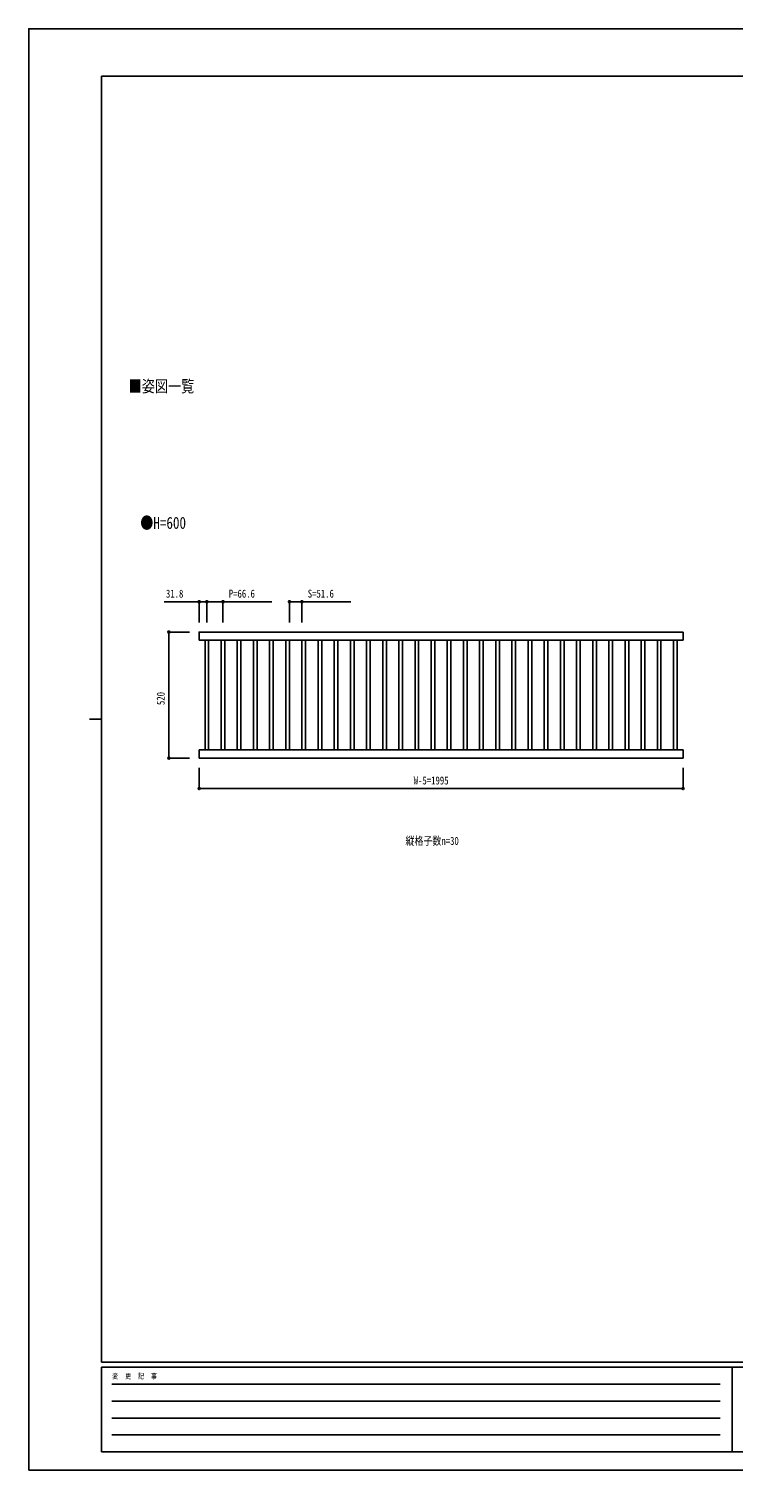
# Model space of a CAD drawing. Units: millimetres, scale not verified. Extents: x -4205 to 4205, y -2970 to 2970.
# Drawn here: x -4205 to -1301, y -2970 to 2970 of the extents above; entities that cross this region are included whole.
import ezdxf
from ezdxf.enums import TextEntityAlignment as Align

# ---------------------------------------------------------------- set-up
doc = ezdxf.new("R2010")
doc.units = ezdxf.units.MM
doc.header["$LTSCALE"] = 12
for name, color, linetype in [('0-1_USER1', 3, 'Continuous'), ('0-2_YKK_A1', 4, 'Continuous'), ('0-3_YKK_D', 6, 'Continuous'), ('0-4_YKK_ZWAK', 7, 'Continuous')]:
    doc.layers.add(name, color=color, linetype=linetype)
doc.styles.add('ＭＳ ゴシック', font='')
doc.styles.get('ＭＳ ゴシック').set_extended_font_data('MS Gothic')

msp = doc.modelspace()

# ---------------------------------------------------------------- linework, layer by layer
at = {"layer": '0-2_YKK_A1'}
for p, q in [((-1507.98, 450), (-1507.98, 484)), ((-3502.98, 450), (-1507.98, 450)), ((-3478.68, 450), (-3478.68, -2)), ((-3478.68, 450), (-3463.68, 450)), ((-3463.68, 450), (-3463.68, -2)), ((-3412.08, 450), (-3412.08, -2)), ((-3412.08, 450), (-3397.08, 450)), ((-3397.08, 450), (-3397.08, -2)), ((-3345.48, 450), (-3345.48, -2)), ((-3345.48, 450), (-3330.48, 450)), ((-3330.48, 450), (-3330.48, -2)), ((-3278.88, 450), (-3278.88, -2)), ((-3278.88, 450), (-3263.88, 450)), ((-3263.88, 450), (-3263.88, -2)), ((-3212.28, 450), (-3212.28, -2)), ((-3212.28, 450), (-3197.28, 450)), ((-3197.28, 450), (-3197.28, -2)), ((-3145.68, 450), (-3145.68, -2)), ((-3145.68, 450), (-3130.68, 450)), ((-3130.68, 450), (-3130.68, -2)), ((-3079.08, 450), (-3079.08, -2)), ((-3079.08, 450), (-3064.08, 450)), ((-3064.08, 450), (-3064.08, -2)), ((-3012.48, 450), (-3012.48, -2)), ((-3012.48, 450), (-2997.48, 450)), ((-2997.48, 450), (-2997.48, -2)), ((-2945.88, 450), (-2945.88, -2)), ((-2945.88, 450), (-2930.88, 450)), ((-2930.88, 450), (-2930.88, -2)), ((-2879.28, 450), (-2879.28, -2)), ((-2879.28, 450), (-2864.28, 450)), ((-2864.28, 450), (-2864.28, -2)), ((-2812.68, 450), (-2812.68, -2)), ((-2812.68, 450), (-2797.68, 450)), ((-2797.68, 450), (-2797.68, -2)), ((-2746.08, 450), (-2746.08, -2)), ((-2746.08, 450), (-2731.08, 450)), ((-2731.08, 450), (-2731.08, -2)), ((-2679.48, 450), (-2679.48, -2)), ((-2679.48, 450), (-2664.48, 450)), ((-2664.48, 450), (-2664.48, -2)), ((-2612.88, 450), (-2612.88, -2)), ((-2612.88, 450), (-2597.88, 450)), ((-2597.88, 450), (-2597.88, -2)), ((-2546.28, 450), (-2546.28, -2)), ((-2546.28, 450), (-2531.28, 450)), ((-2531.28, 450), (-2531.28, -2)), ((-2479.68, 450), (-2479.68, -2)), ((-2479.68, 450), (-2464.68, 450)), ((-2464.68, 450), (-2464.68, -2)), ((-2413.08, 450), (-2413.08, -2)), ((-2413.08, 450), (-2398.08, 450)), ((-2398.08, 450), (-2398.08, -2)), ((-2346.48, 450), (-2346.48, -2)), ((-2346.48, 450), (-2331.48, 450)), ((-2331.48, 450), (-2331.48, -2)), ((-2279.88, 450), (-2279.88, -2)), ((-2279.88, 450), (-2264.88, 450)), ((-2264.88, 450), (-2264.88, -2)), ((-2213.28, 450), (-2213.28, -2)), ((-2213.28, 450), (-2198.28, 450)), ((-2198.28, 450), (-2198.28, -2)), ((-2146.68, 450), (-2146.68, -2)), ((-2146.68, 450), (-2131.68, 450)), ((-2131.68, 450), (-2131.68, -2)), ((-2080.08, 450), (-2080.08, -2)), ((-2080.08, 450), (-2065.08, 450)), ((-2065.08, 450), (-2065.08, -2)), ((-2013.48, 450), (-2013.48, -2)), ((-2013.48, 450), (-1998.48, 450)), ((-1998.48, 450), (-1998.48, -2)), ((-1946.88, 450), (-1946.88, -2)), ((-1946.88, 450), (-1931.88, 450)), ((-1931.88, 450), (-1931.88, -2)), ((-1880.28, 450), (-1880.28, -2)), ((-1880.28, 450), (-1865.28, 450)), ((-1865.28, 450), (-1865.28, -2)), ((-1813.68, 450), (-1813.68, -2)), ((-1813.68, 450), (-1798.68, 450)), ((-1798.68, 450), (-1798.68, -2)), ((-1747.08, 450), (-1747.08, -2)), ((-1747.08, 450), (-1732.08, 450)), ((-1732.08, 450), (-1732.08, -2)), ((-1680.48, 450), (-1680.48, -2)), ((-1680.48, 450), (-1665.48, 450)), ((-1665.48, 450), (-1665.48, -2)), ((-1613.88, 450), (-1613.88, -2)), ((-1613.88, 450), (-1598.88, 450)), ((-1598.88, 450), (-1598.88, -2)), ((-1547.28, 450), (-1547.28, -2)), ((-1547.28, 450), (-1532.28, 450)), ((-1532.28, 450), (-1532.28, -2)), ((-3502.98, -2), (-1507.98, -2)), ((-3502.98, -36), (-3502.98, -2)), ((-1507.98, -36), (-3502.98, -36)), ((-3478.68, -2), (-3463.68, -2)), ((-3412.08, -2), (-3397.08, -2)), ((-3345.48, -2), (-3330.48, -2)), ((-3278.88, -2), (-3263.88, -2)), ((-3212.28, -2), (-3197.28, -2)), ((-3145.68, -2), (-3130.68, -2)), ((-3079.08, -2), (-3064.08, -2)), ((-3012.48, -2), (-2997.48, -2)), ((-2945.88, -2), (-2930.88, -2)), ((-2879.28, -2), (-2864.28, -2)), ((-2812.68, -2), (-2797.68, -2)), ((-2746.08, -2), (-2731.08, -2)), ((-2679.48, -2), (-2664.48, -2)), ((-2612.88, -2), (-2597.88, -2)), ((-2546.28, -2), (-2531.28, -2)), ((-2479.68, -2), (-2464.68, -2)), ((-2413.08, -2), (-2398.08, -2)), ((-2346.48, -2), (-2331.48, -2)), ((-2279.88, -2), (-2264.88, -2)), ((-2213.28, -2), (-2198.28, -2)), ((-2146.68, -2), (-2131.68, -2)), ((-2080.08, -2), (-2065.08, -2)), ((-2013.48, -2), (-1998.48, -2)), ((-1946.88, -2), (-1931.88, -2)), ((-1880.28, -2), (-1865.28, -2)), ((-1813.68, -2), (-1798.68, -2)), ((-1747.08, -2), (-1732.08, -2)), ((-1680.48, -2), (-1665.48, -2)), ((-1613.88, -2), (-1598.88, -2)), ((-1547.28, -2), (-1532.28, -2)), ((-1507.98, -36), (-1507.98, -2))]:
    msp.add_line(p, q, dxfattribs=at)
msp.add_lwpolyline([(-3502.98, 450), (-3502.98, 484), (-1507.98, 484)], dxfattribs=at)
at = {"layer": '0-3_YKK_D'}
for p, q in [((-3502.98, 524), (-3502.98, 610)), ((-3471.18, 524), (-3471.18, 610)), ((-3471.18, 524), (-3471.18, 610)), ((-3404.58, 524), (-3404.58, 610)), ((-3130.68, 524), (-3130.68, 610)), ((-3079.08, 524), (-3079.08, 610)), ((-3542.98, 484), (-3628.98, 484)), ((-3627.98, 484), (-3627.98, -36)), ((-3542.98, -36), (-3628.98, -36)), ((-3502.98, -76), (-3502.98, -162)), ((-1507.98, -76), (-1507.98, -162)), ((-1507.98, -161), (-3502.98, -161))]:
    msp.add_line(p, q, dxfattribs=at)
for points in [[(-3471.18, 609), (-3502.98, 609), (-3646.78, 609)], [(-3471.18, 609), (-3404.58, 609), (-3203.18, 609)], [(-3130.68, 609), (-3079.08, 609), (-2877.68, 609)]]:
    msp.add_lwpolyline(points, dxfattribs=at)
for centre in [(-3502.98, 609), (-3471.18, 609), (-3471.18, 609), (-3404.58, 609), (-3130.68, 609), (-3079.08, 609), (-3627.98, 484), (-3627.98, -36), (-3502.98, -161), (-1507.98, -161)]:
    msp.add_circle(centre, 4.25, dxfattribs=at)
at = {"layer": '0-4_YKK_ZWAK'}
for p, q in [((3895.02, 2775), (-3904.98, 2775)), ((-3904.98, -2525), (-3904.98, 2775)), ((-3954.98, 125), (-3904.98, 125)), ((3895.02, -2525), (-3904.98, -2525)), ((-1304.98, -2545), (-3904.98, -2545)), ((-3904.98, -2895), (-3904.98, -2545)), ((-1304.98, -2545), (-1304.98, -2895)), ((-4.98, -2545), (-1304.98, -2545)), ((-3862.48, -2615), (-1354.98, -2615)), ((-3862.48, -2685), (-1354.98, -2685)), ((-3862.48, -2755), (-1354.98, -2755)), ((-3862.48, -2825), (-1354.98, -2825)), ((-3904.98, -2895), (-1304.98, -2895)), ((-1304.98, -2895), (-4.98, -2895))]:
    msp.add_line(p, q, dxfattribs=at)
msp.add_lwpolyline([(-4205, -2970), (4205, -2970), (4205, 2970), (-4205, 2970)], close=True, dxfattribs=at)

# ---------------------------------------------------------------- texts
at = {"layer": '0-1_USER1', "style": 'ＭＳ ゴシック', "width": 0.8}
for s, height, p in [('■姿図一覧', 49.49, (-3793.2, 1457.5)), ('●H=600', 49.49, (-3745.6, 894.5)), ('縦格子数n=30', 32.99, (-2652, -403))]:
    msp.add_text(s, height=height, dxfattribs=at).set_placement(p, align=Align.BOTTOM_LEFT)
at = {"layer": '0-3_YKK_D', "style": 'ＭＳ ゴシック', "width": 0.8}
for s, p in [('31.8', (-3639.78, 616)), ('P=66.6', (-3380.58, 616)), ('S=51.6', (-3055.08, 616)), ('W-5=1995', (-2618.28, -154))]:
    msp.add_text(s, height=32.99, dxfattribs=at).set_placement(p, align=Align.BOTTOM_LEFT)
msp.add_text('520', height=32.99, rotation=90, dxfattribs=at).set_placement((-3634.98, 183.2), align=Align.BOTTOM_LEFT)
at = {"layer": '0-4_YKK_ZWAK', "style": 'ＭＳ ゴシック', "width": 0.8}
msp.add_text('変  更  記  事', height=21.99, dxfattribs=at).set_placement((-3861.31, -2600), align=Align.BOTTOM_LEFT)

doc.saveas('drawing.dxf')
